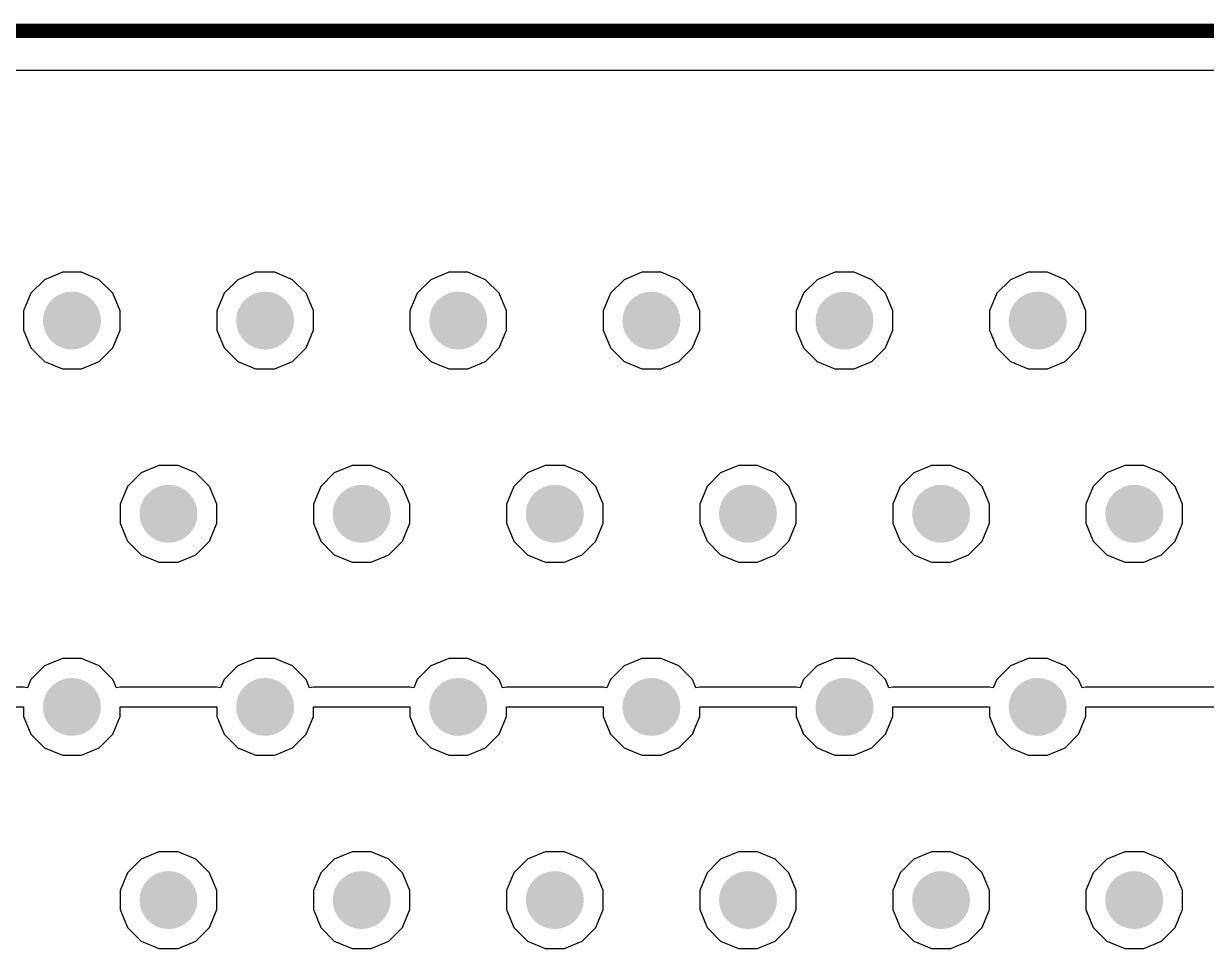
# Model space of a CAD drawing. Header units: inches. Extents: x 0 to 110, y 0 to 95.
# Drawn here: x 60.25 to 72.5, y 85.5 to 95.08 of the extents above; entities that cross this region are included whole.
import ezdxf

# ---------------------------------------------------------------- set-up
doc = ezdxf.new("R2010")
doc.units = ezdxf.units.IN
for name, color, linetype in [('Board Shape', 56, 'Continuous'), ('Bottom Layer', 5, 'Continuous'), ('Int1', 16, 'Continuous'), ('Int2', 76, 'Continuous'), ('Top Layer', 1, 'Continuous'), ('Via Holes', 16, 'Continuous')]:
    doc.layers.add(name, color=color, linetype=linetype)

msp = doc.modelspace()

# ---------------------------------------------------------------- hatches: boundary and pattern name
at = {"layer": 'Bottom Layer'}
h = msp.add_hatch(color=5, dxfattribs=at)
edge = h.paths.add_edge_path()
edge.add_arc((60.75, 92), 0.3, 0, 360)
h = msp.add_hatch(color=5, dxfattribs=at)
edge = h.paths.add_edge_path()
edge.add_arc((62.75, 92), 0.3, 0, 360)
h = msp.add_hatch(color=5, dxfattribs=at)
edge = h.paths.add_edge_path()
edge.add_arc((64.75, 92), 0.3, 0, 360)
h = msp.add_hatch(color=5, dxfattribs=at)
edge = h.paths.add_edge_path()
edge.add_arc((66.75, 92), 0.3, 0, 360)
h = msp.add_hatch(color=5, dxfattribs=at)
edge = h.paths.add_edge_path()
edge.add_arc((68.75, 92), 0.3, 0, 360)
h = msp.add_hatch(color=5, dxfattribs=at)
edge = h.paths.add_edge_path()
edge.add_arc((70.75, 92), 0.3, 0, 360)
h = msp.add_hatch(color=5, dxfattribs=at)
edge = h.paths.add_edge_path()
edge.add_arc((61.75, 90), 0.3, 0, 360)
h = msp.add_hatch(color=5, dxfattribs=at)
edge = h.paths.add_edge_path()
edge.add_arc((63.75, 90), 0.3, 0, 360)
h = msp.add_hatch(color=5, dxfattribs=at)
edge = h.paths.add_edge_path()
edge.add_arc((65.75, 90), 0.3, 0, 360)
h = msp.add_hatch(color=5, dxfattribs=at)
edge = h.paths.add_edge_path()
edge.add_arc((67.75, 90), 0.3, 0, 360)
h = msp.add_hatch(color=5, dxfattribs=at)
edge = h.paths.add_edge_path()
edge.add_arc((69.75, 90), 0.3, 0, 360)
h = msp.add_hatch(color=5, dxfattribs=at)
edge = h.paths.add_edge_path()
edge.add_arc((71.75, 90), 0.3, 0, 360)
h = msp.add_hatch(color=5, dxfattribs=at)
edge = h.paths.add_edge_path()
edge.add_arc((60.75, 88), 0.3, 0, 360)
h = msp.add_hatch(color=5, dxfattribs=at)
edge = h.paths.add_edge_path()
edge.add_arc((62.75, 88), 0.3, 0, 360)
h = msp.add_hatch(color=5, dxfattribs=at)
edge = h.paths.add_edge_path()
edge.add_arc((64.75, 88), 0.3, 0, 360)
h = msp.add_hatch(color=5, dxfattribs=at)
edge = h.paths.add_edge_path()
edge.add_arc((66.75, 88), 0.3, 0, 360)
h = msp.add_hatch(color=5, dxfattribs=at)
edge = h.paths.add_edge_path()
edge.add_arc((68.75, 88), 0.3, 0, 360)
h = msp.add_hatch(color=5, dxfattribs=at)
edge = h.paths.add_edge_path()
edge.add_arc((70.75, 88), 0.3, 0, 360)
h = msp.add_hatch(color=5, dxfattribs=at)
edge = h.paths.add_edge_path()
edge.add_arc((61.75, 86), 0.3, 0, 360)
h = msp.add_hatch(color=5, dxfattribs=at)
edge = h.paths.add_edge_path()
edge.add_arc((63.75, 86), 0.3, 0, 360)
h = msp.add_hatch(color=5, dxfattribs=at)
edge = h.paths.add_edge_path()
edge.add_arc((65.75, 86), 0.3, 0, 360)
h = msp.add_hatch(color=5, dxfattribs=at)
edge = h.paths.add_edge_path()
edge.add_arc((67.75, 86), 0.3, 0, 360)
h = msp.add_hatch(color=5, dxfattribs=at)
edge = h.paths.add_edge_path()
edge.add_arc((69.75, 86), 0.3, 0, 360)
h = msp.add_hatch(color=5, dxfattribs=at)
edge = h.paths.add_edge_path()
edge.add_arc((71.75, 86), 0.3, 0, 360)
at = {"layer": 'Int1'}
h = msp.add_hatch(color=16, dxfattribs=at)
edge = h.paths.add_edge_path()
edge.add_arc((60.75, 92), 0.3, 0, 360)
h = msp.add_hatch(color=16, dxfattribs=at)
edge = h.paths.add_edge_path()
edge.add_arc((62.75, 92), 0.3, 0, 360)
h = msp.add_hatch(color=16, dxfattribs=at)
edge = h.paths.add_edge_path()
edge.add_arc((64.75, 92), 0.3, 0, 360)
h = msp.add_hatch(color=16, dxfattribs=at)
edge = h.paths.add_edge_path()
edge.add_arc((66.75, 92), 0.3, 0, 360)
h = msp.add_hatch(color=16, dxfattribs=at)
edge = h.paths.add_edge_path()
edge.add_arc((68.75, 92), 0.3, 0, 360)
h = msp.add_hatch(color=16, dxfattribs=at)
edge = h.paths.add_edge_path()
edge.add_arc((70.75, 92), 0.3, 0, 360)
h = msp.add_hatch(color=16, dxfattribs=at)
edge = h.paths.add_edge_path()
edge.add_arc((61.75, 90), 0.3, 0, 360)
h = msp.add_hatch(color=16, dxfattribs=at)
edge = h.paths.add_edge_path()
edge.add_arc((63.75, 90), 0.3, 0, 360)
h = msp.add_hatch(color=16, dxfattribs=at)
edge = h.paths.add_edge_path()
edge.add_arc((65.75, 90), 0.3, 0, 360)
h = msp.add_hatch(color=16, dxfattribs=at)
edge = h.paths.add_edge_path()
edge.add_arc((67.75, 90), 0.3, 0, 360)
h = msp.add_hatch(color=16, dxfattribs=at)
edge = h.paths.add_edge_path()
edge.add_arc((69.75, 90), 0.3, 0, 360)
h = msp.add_hatch(color=16, dxfattribs=at)
edge = h.paths.add_edge_path()
edge.add_arc((71.75, 90), 0.3, 0, 360)
h = msp.add_hatch(color=16, dxfattribs=at)
edge = h.paths.add_edge_path()
edge.add_arc((60.75, 88), 0.3, 0, 360)
h = msp.add_hatch(color=16, dxfattribs=at)
edge = h.paths.add_edge_path()
edge.add_arc((62.75, 88), 0.3, 0, 360)
h = msp.add_hatch(color=16, dxfattribs=at)
edge = h.paths.add_edge_path()
edge.add_arc((64.75, 88), 0.3, 0, 360)
h = msp.add_hatch(color=16, dxfattribs=at)
edge = h.paths.add_edge_path()
edge.add_arc((66.75, 88), 0.3, 0, 360)
h = msp.add_hatch(color=16, dxfattribs=at)
edge = h.paths.add_edge_path()
edge.add_arc((68.75, 88), 0.3, 0, 360)
h = msp.add_hatch(color=16, dxfattribs=at)
edge = h.paths.add_edge_path()
edge.add_arc((70.75, 88), 0.3, 0, 360)
h = msp.add_hatch(color=16, dxfattribs=at)
edge = h.paths.add_edge_path()
edge.add_arc((61.75, 86), 0.3, 0, 360)
h = msp.add_hatch(color=16, dxfattribs=at)
edge = h.paths.add_edge_path()
edge.add_arc((63.75, 86), 0.3, 0, 360)
h = msp.add_hatch(color=16, dxfattribs=at)
edge = h.paths.add_edge_path()
edge.add_arc((65.75, 86), 0.3, 0, 360)
h = msp.add_hatch(color=16, dxfattribs=at)
edge = h.paths.add_edge_path()
edge.add_arc((67.75, 86), 0.3, 0, 360)
h = msp.add_hatch(color=16, dxfattribs=at)
edge = h.paths.add_edge_path()
edge.add_arc((69.75, 86), 0.3, 0, 360)
h = msp.add_hatch(color=16, dxfattribs=at)
edge = h.paths.add_edge_path()
edge.add_arc((71.75, 86), 0.3, 0, 360)
at = {"layer": 'Int2'}
h = msp.add_hatch(color=76, dxfattribs=at)
edge = h.paths.add_edge_path()
edge.add_arc((60.75, 92), 0.3, 0, 360)
h = msp.add_hatch(color=76, dxfattribs=at)
edge = h.paths.add_edge_path()
edge.add_arc((62.75, 92), 0.3, 0, 360)
h = msp.add_hatch(color=76, dxfattribs=at)
edge = h.paths.add_edge_path()
edge.add_arc((64.75, 92), 0.3, 0, 360)
h = msp.add_hatch(color=76, dxfattribs=at)
edge = h.paths.add_edge_path()
edge.add_arc((66.75, 92), 0.3, 0, 360)
h = msp.add_hatch(color=76, dxfattribs=at)
edge = h.paths.add_edge_path()
edge.add_arc((68.75, 92), 0.3, 0, 360)
h = msp.add_hatch(color=76, dxfattribs=at)
edge = h.paths.add_edge_path()
edge.add_arc((70.75, 92), 0.3, 0, 360)
h = msp.add_hatch(color=76, dxfattribs=at)
edge = h.paths.add_edge_path()
edge.add_arc((61.75, 90), 0.3, 0, 360)
h = msp.add_hatch(color=76, dxfattribs=at)
edge = h.paths.add_edge_path()
edge.add_arc((63.75, 90), 0.3, 0, 360)
h = msp.add_hatch(color=76, dxfattribs=at)
edge = h.paths.add_edge_path()
edge.add_arc((65.75, 90), 0.3, 0, 360)
h = msp.add_hatch(color=76, dxfattribs=at)
edge = h.paths.add_edge_path()
edge.add_arc((67.75, 90), 0.3, 0, 360)
h = msp.add_hatch(color=76, dxfattribs=at)
edge = h.paths.add_edge_path()
edge.add_arc((69.75, 90), 0.3, 0, 360)
h = msp.add_hatch(color=76, dxfattribs=at)
edge = h.paths.add_edge_path()
edge.add_arc((71.75, 90), 0.3, 0, 360)
h = msp.add_hatch(color=76, dxfattribs=at)
edge = h.paths.add_edge_path()
edge.add_arc((60.75, 88), 0.3, 0, 360)
h = msp.add_hatch(color=76, dxfattribs=at)
edge = h.paths.add_edge_path()
edge.add_arc((62.75, 88), 0.3, 0, 360)
h = msp.add_hatch(color=76, dxfattribs=at)
edge = h.paths.add_edge_path()
edge.add_arc((64.75, 88), 0.3, 0, 360)
h = msp.add_hatch(color=76, dxfattribs=at)
edge = h.paths.add_edge_path()
edge.add_arc((66.75, 88), 0.3, 0, 360)
h = msp.add_hatch(color=76, dxfattribs=at)
edge = h.paths.add_edge_path()
edge.add_arc((68.75, 88), 0.3, 0, 360)
h = msp.add_hatch(color=76, dxfattribs=at)
edge = h.paths.add_edge_path()
edge.add_arc((70.75, 88), 0.3, 0, 360)
h = msp.add_hatch(color=76, dxfattribs=at)
edge = h.paths.add_edge_path()
edge.add_arc((61.75, 86), 0.3, 0, 360)
h = msp.add_hatch(color=76, dxfattribs=at)
edge = h.paths.add_edge_path()
edge.add_arc((63.75, 86), 0.3, 0, 360)
h = msp.add_hatch(color=76, dxfattribs=at)
edge = h.paths.add_edge_path()
edge.add_arc((65.75, 86), 0.3, 0, 360)
h = msp.add_hatch(color=76, dxfattribs=at)
edge = h.paths.add_edge_path()
edge.add_arc((67.75, 86), 0.3, 0, 360)
h = msp.add_hatch(color=76, dxfattribs=at)
edge = h.paths.add_edge_path()
edge.add_arc((69.75, 86), 0.3, 0, 360)
h = msp.add_hatch(color=76, dxfattribs=at)
edge = h.paths.add_edge_path()
edge.add_arc((71.75, 86), 0.3, 0, 360)
at = {"layer": 'Top Layer'}
h = msp.add_hatch(color=1, dxfattribs=at)
edge = h.paths.add_edge_path()
edge.add_arc((60.75, 92), 0.3, 0, 360)
h = msp.add_hatch(color=1, dxfattribs=at)
edge = h.paths.add_edge_path()
edge.add_arc((62.75, 92), 0.3, 0, 360)
h = msp.add_hatch(color=1, dxfattribs=at)
edge = h.paths.add_edge_path()
edge.add_arc((64.75, 92), 0.3, 0, 360)
h = msp.add_hatch(color=1, dxfattribs=at)
edge = h.paths.add_edge_path()
edge.add_arc((66.75, 92), 0.3, 0, 360)
h = msp.add_hatch(color=1, dxfattribs=at)
edge = h.paths.add_edge_path()
edge.add_arc((68.75, 92), 0.3, 0, 360)
h = msp.add_hatch(color=1, dxfattribs=at)
edge = h.paths.add_edge_path()
edge.add_arc((70.75, 92), 0.3, 0, 360)
h = msp.add_hatch(color=1, dxfattribs=at)
edge = h.paths.add_edge_path()
edge.add_arc((61.75, 90), 0.3, 0, 360)
h = msp.add_hatch(color=1, dxfattribs=at)
edge = h.paths.add_edge_path()
edge.add_arc((63.75, 90), 0.3, 0, 360)
h = msp.add_hatch(color=1, dxfattribs=at)
edge = h.paths.add_edge_path()
edge.add_arc((65.75, 90), 0.3, 0, 360)
h = msp.add_hatch(color=1, dxfattribs=at)
edge = h.paths.add_edge_path()
edge.add_arc((67.75, 90), 0.3, 0, 360)
h = msp.add_hatch(color=1, dxfattribs=at)
edge = h.paths.add_edge_path()
edge.add_arc((69.75, 90), 0.3, 0, 360)
h = msp.add_hatch(color=1, dxfattribs=at)
edge = h.paths.add_edge_path()
edge.add_arc((71.75, 90), 0.3, 0, 360)
h = msp.add_hatch(color=1, dxfattribs=at)
edge = h.paths.add_edge_path()
edge.add_arc((60.75, 88), 0.3, 0, 360)
h = msp.add_hatch(color=1, dxfattribs=at)
edge = h.paths.add_edge_path()
edge.add_arc((62.75, 88), 0.3, 0, 360)
h = msp.add_hatch(color=1, dxfattribs=at)
edge = h.paths.add_edge_path()
edge.add_arc((64.75, 88), 0.3, 0, 360)
h = msp.add_hatch(color=1, dxfattribs=at)
edge = h.paths.add_edge_path()
edge.add_arc((66.75, 88), 0.3, 0, 360)
h = msp.add_hatch(color=1, dxfattribs=at)
edge = h.paths.add_edge_path()
edge.add_arc((68.75, 88), 0.3, 0, 360)
h = msp.add_hatch(color=1, dxfattribs=at)
edge = h.paths.add_edge_path()
edge.add_arc((70.75, 88), 0.3, 0, 360)
h = msp.add_hatch(color=1, dxfattribs=at)
edge = h.paths.add_edge_path()
edge.add_arc((61.75, 86), 0.3, 0, 360)
h = msp.add_hatch(color=1, dxfattribs=at)
edge = h.paths.add_edge_path()
edge.add_arc((63.75, 86), 0.3, 0, 360)
h = msp.add_hatch(color=1, dxfattribs=at)
edge = h.paths.add_edge_path()
edge.add_arc((65.75, 86), 0.3, 0, 360)
h = msp.add_hatch(color=1, dxfattribs=at)
edge = h.paths.add_edge_path()
edge.add_arc((67.75, 86), 0.3, 0, 360)
h = msp.add_hatch(color=1, dxfattribs=at)
edge = h.paths.add_edge_path()
edge.add_arc((69.75, 86), 0.3, 0, 360)
h = msp.add_hatch(color=1, dxfattribs=at)
edge = h.paths.add_edge_path()
edge.add_arc((71.75, 86), 0.3, 0, 360)
at = {"layer": 'Via Holes'}
h = msp.add_hatch(color=7, dxfattribs=at)
edge = h.paths.add_edge_path()
edge.add_arc((60.75, 92), 0.15, 0, 360)
h = msp.add_hatch(color=7, dxfattribs=at)
edge = h.paths.add_edge_path()
edge.add_arc((62.75, 92), 0.15, 0, 360)
h = msp.add_hatch(color=7, dxfattribs=at)
edge = h.paths.add_edge_path()
edge.add_arc((64.75, 92), 0.15, 0, 360)
h = msp.add_hatch(color=7, dxfattribs=at)
edge = h.paths.add_edge_path()
edge.add_arc((66.75, 92), 0.15, 0, 360)
h = msp.add_hatch(color=7, dxfattribs=at)
edge = h.paths.add_edge_path()
edge.add_arc((68.75, 92), 0.15, 0, 360)
h = msp.add_hatch(color=7, dxfattribs=at)
edge = h.paths.add_edge_path()
edge.add_arc((70.75, 92), 0.15, 0, 360)
h = msp.add_hatch(color=7, dxfattribs=at)
edge = h.paths.add_edge_path()
edge.add_arc((61.75, 90), 0.15, 0, 360)
h = msp.add_hatch(color=7, dxfattribs=at)
edge = h.paths.add_edge_path()
edge.add_arc((63.75, 90), 0.15, 0, 360)
h = msp.add_hatch(color=7, dxfattribs=at)
edge = h.paths.add_edge_path()
edge.add_arc((65.75, 90), 0.15, 0, 360)
h = msp.add_hatch(color=7, dxfattribs=at)
edge = h.paths.add_edge_path()
edge.add_arc((67.75, 90), 0.15, 0, 360)
h = msp.add_hatch(color=7, dxfattribs=at)
edge = h.paths.add_edge_path()
edge.add_arc((69.75, 90), 0.15, 0, 360)
h = msp.add_hatch(color=7, dxfattribs=at)
edge = h.paths.add_edge_path()
edge.add_arc((71.75, 90), 0.15, 0, 360)
h = msp.add_hatch(color=7, dxfattribs=at)
edge = h.paths.add_edge_path()
edge.add_arc((60.75, 88), 0.15, 0, 360)
h = msp.add_hatch(color=7, dxfattribs=at)
edge = h.paths.add_edge_path()
edge.add_arc((62.75, 88), 0.15, 0, 360)
h = msp.add_hatch(color=7, dxfattribs=at)
edge = h.paths.add_edge_path()
edge.add_arc((64.75, 88), 0.15, 0, 360)
h = msp.add_hatch(color=7, dxfattribs=at)
edge = h.paths.add_edge_path()
edge.add_arc((66.75, 88), 0.15, 0, 360)
h = msp.add_hatch(color=7, dxfattribs=at)
edge = h.paths.add_edge_path()
edge.add_arc((68.75, 88), 0.15, 0, 360)
h = msp.add_hatch(color=7, dxfattribs=at)
edge = h.paths.add_edge_path()
edge.add_arc((70.75, 88), 0.15, 0, 360)
h = msp.add_hatch(color=7, dxfattribs=at)
edge = h.paths.add_edge_path()
edge.add_arc((61.75, 86), 0.15, 0, 360)
h = msp.add_hatch(color=7, dxfattribs=at)
edge = h.paths.add_edge_path()
edge.add_arc((63.75, 86), 0.15, 0, 360)
h = msp.add_hatch(color=7, dxfattribs=at)
edge = h.paths.add_edge_path()
edge.add_arc((65.75, 86), 0.15, 0, 360)
h = msp.add_hatch(color=7, dxfattribs=at)
edge = h.paths.add_edge_path()
edge.add_arc((67.75, 86), 0.15, 0, 360)
h = msp.add_hatch(color=7, dxfattribs=at)
edge = h.paths.add_edge_path()
edge.add_arc((69.75, 86), 0.15, 0, 360)
h = msp.add_hatch(color=7, dxfattribs=at)
edge = h.paths.add_edge_path()
edge.add_arc((71.75, 86), 0.15, 0, 360)

# ---------------------------------------------------------------- linework, layer by layer
at = {"layer": 'Board Shape'}
msp.add_lwpolyline([(2, 95, 0.15, 0.15, 0), (89.072, 95, 0.15, 0.15, 0)], format="xyseb", dxfattribs=at)
at = {"layer": 'Int1'}
for p, q in [((2, 94.592), (89.072, 94.592)), ((60.651, 92.5), (60.467, 92.424)), ((60.85, 92.5), (60.651, 92.5)), ((61.033, 92.424), (60.85, 92.5)), ((62.651, 92.5), (62.467, 92.424)), ((62.85, 92.5), (62.651, 92.5)), ((63.033, 92.424), (62.85, 92.5)), ((64.651, 92.5), (64.467, 92.424)), ((64.85, 92.5), (64.651, 92.5)), ((65.033, 92.424), (64.85, 92.5)), ((66.651, 92.5), (66.467, 92.424)), ((66.85, 92.5), (66.651, 92.5)), ((67.033, 92.424), (66.85, 92.5)), ((68.651, 92.5), (68.467, 92.424)), ((68.85, 92.5), (68.651, 92.5)), ((69.033, 92.424), (68.85, 92.5)), ((70.651, 92.5), (70.467, 92.424)), ((70.85, 92.5), (70.651, 92.5)), ((71.033, 92.424), (70.85, 92.5)), ((60.467, 92.424), (60.326, 92.283)), ((61.174, 92.283), (61.033, 92.424)), ((62.467, 92.424), (62.326, 92.283)), ((63.174, 92.283), (63.033, 92.424)), ((64.467, 92.424), (64.326, 92.283)), ((65.174, 92.283), (65.033, 92.424)), ((66.467, 92.424), (66.326, 92.283)), ((67.174, 92.283), (67.033, 92.424)), ((68.467, 92.424), (68.326, 92.283)), ((69.174, 92.283), (69.033, 92.424)), ((70.467, 92.424), (70.326, 92.283)), ((71.174, 92.283), (71.033, 92.424)), ((60.326, 92.283), (60.25, 92.1)), ((61.25, 92.1), (61.174, 92.283)), ((62.326, 92.283), (62.25, 92.1)), ((63.25, 92.1), (63.174, 92.283)), ((64.326, 92.283), (64.25, 92.1)), ((65.25, 92.1), (65.174, 92.283)), ((66.326, 92.283), (66.25, 92.1)), ((67.25, 92.1), (67.174, 92.283)), ((68.326, 92.283), (68.25, 92.1)), ((69.25, 92.1), (69.174, 92.283)), ((70.326, 92.283), (70.25, 92.1)), ((71.25, 92.1), (71.174, 92.283)), ((60.25, 92.1), (60.25, 91.901)), ((61.25, 91.901), (61.25, 92.1)), ((62.25, 92.1), (62.25, 91.901)), ((63.25, 91.901), (63.25, 92.1)), ((64.25, 92.1), (64.25, 91.901)), ((65.25, 91.901), (65.25, 92.1)), ((66.25, 92.1), (66.25, 91.901)), ((67.25, 91.901), (67.25, 92.1)), ((68.25, 92.1), (68.25, 91.901)), ((69.25, 91.901), (69.25, 92.1)), ((70.25, 92.1), (70.25, 91.901)), ((71.25, 91.901), (71.25, 92.1)), ((60.25, 91.901), (60.326, 91.717)), ((61.174, 91.717), (61.25, 91.901)), ((62.25, 91.901), (62.326, 91.717)), ((63.174, 91.717), (63.25, 91.901)), ((64.25, 91.901), (64.326, 91.717)), ((65.174, 91.717), (65.25, 91.901)), ((66.25, 91.901), (66.326, 91.717)), ((67.174, 91.717), (67.25, 91.901)), ((68.25, 91.901), (68.326, 91.717)), ((69.174, 91.717), (69.25, 91.901)), ((70.25, 91.901), (70.326, 91.717)), ((71.174, 91.717), (71.25, 91.901)), ((60.326, 91.717), (60.467, 91.576)), ((61.033, 91.576), (61.174, 91.717)), ((62.326, 91.717), (62.467, 91.576)), ((63.033, 91.576), (63.174, 91.717)), ((64.326, 91.717), (64.467, 91.576)), ((65.033, 91.576), (65.174, 91.717)), ((66.326, 91.717), (66.467, 91.576)), ((67.033, 91.576), (67.174, 91.717)), ((68.326, 91.717), (68.467, 91.576)), ((69.033, 91.576), (69.174, 91.717)), ((70.326, 91.717), (70.467, 91.576)), ((71.033, 91.576), (71.174, 91.717)), ((60.467, 91.576), (60.651, 91.5)), ((60.651, 91.5), (60.85, 91.5)), ((60.85, 91.5), (61.033, 91.576)), ((62.467, 91.576), (62.651, 91.5)), ((62.651, 91.5), (62.85, 91.5)), ((62.85, 91.5), (63.033, 91.576)), ((64.467, 91.576), (64.651, 91.5)), ((64.651, 91.5), (64.85, 91.5)), ((64.85, 91.5), (65.033, 91.576)), ((66.467, 91.576), (66.651, 91.5)), ((66.651, 91.5), (66.85, 91.5)), ((66.85, 91.5), (67.033, 91.576)), ((68.467, 91.576), (68.651, 91.5)), ((68.651, 91.5), (68.85, 91.5)), ((68.85, 91.5), (69.033, 91.576)), ((70.467, 91.576), (70.651, 91.5)), ((70.651, 91.5), (70.85, 91.5)), ((70.85, 91.5), (71.033, 91.576)), ((61.467, 90.424), (61.326, 90.283)), ((61.651, 90.5), (61.467, 90.424)), ((61.85, 90.5), (61.651, 90.5)), ((62.033, 90.424), (61.85, 90.5)), ((62.174, 90.283), (62.033, 90.424)), ((63.467, 90.424), (63.326, 90.283)), ((63.651, 90.5), (63.467, 90.424)), ((63.85, 90.5), (63.651, 90.5)), ((64.033, 90.424), (63.85, 90.5)), ((64.174, 90.283), (64.033, 90.424)), ((65.467, 90.424), (65.326, 90.283)), ((65.651, 90.5), (65.467, 90.424)), ((65.85, 90.5), (65.651, 90.5)), ((66.033, 90.424), (65.85, 90.5)), ((66.174, 90.283), (66.033, 90.424)), ((67.467, 90.424), (67.326, 90.283)), ((67.651, 90.5), (67.467, 90.424)), ((67.85, 90.5), (67.651, 90.5)), ((68.033, 90.424), (67.85, 90.5)), ((68.174, 90.283), (68.033, 90.424)), ((69.467, 90.424), (69.326, 90.283)), ((69.651, 90.5), (69.467, 90.424)), ((69.85, 90.5), (69.651, 90.5)), ((70.033, 90.424), (69.85, 90.5)), ((70.174, 90.283), (70.033, 90.424)), ((71.467, 90.424), (71.326, 90.283)), ((71.651, 90.5), (71.467, 90.424)), ((71.85, 90.5), (71.651, 90.5)), ((72.033, 90.424), (71.85, 90.5)), ((72.174, 90.283), (72.033, 90.424)), ((61.326, 90.283), (61.25, 90.1)), ((62.25, 90.1), (62.174, 90.283)), ((63.326, 90.283), (63.25, 90.1)), ((64.25, 90.1), (64.174, 90.283)), ((65.326, 90.283), (65.25, 90.1)), ((66.25, 90.1), (66.174, 90.283)), ((67.326, 90.283), (67.25, 90.1)), ((68.25, 90.1), (68.174, 90.283)), ((69.326, 90.283), (69.25, 90.1)), ((70.25, 90.1), (70.174, 90.283)), ((71.326, 90.283), (71.25, 90.1)), ((72.25, 90.1), (72.174, 90.283)), ((61.25, 90.1), (61.25, 89.901)), ((62.25, 89.901), (62.25, 90.1)), ((63.25, 90.1), (63.25, 89.901)), ((64.25, 89.901), (64.25, 90.1)), ((65.25, 90.1), (65.25, 89.901)), ((66.25, 89.901), (66.25, 90.1)), ((67.25, 90.1), (67.25, 89.901)), ((68.25, 89.901), (68.25, 90.1)), ((69.25, 90.1), (69.25, 89.901)), ((70.25, 89.901), (70.25, 90.1)), ((71.25, 90.1), (71.25, 89.901)), ((72.25, 89.901), (72.25, 90.1)), ((61.25, 89.901), (61.326, 89.717)), ((62.174, 89.717), (62.25, 89.901)), ((63.25, 89.901), (63.326, 89.717)), ((64.174, 89.717), (64.25, 89.901)), ((65.25, 89.901), (65.326, 89.717)), ((66.174, 89.717), (66.25, 89.901)), ((67.25, 89.901), (67.326, 89.717)), ((68.174, 89.717), (68.25, 89.901)), ((69.25, 89.901), (69.326, 89.717)), ((70.174, 89.717), (70.25, 89.901)), ((71.25, 89.901), (71.326, 89.717)), ((72.174, 89.717), (72.25, 89.901)), ((61.326, 89.717), (61.467, 89.576)), ((62.033, 89.576), (62.174, 89.717)), ((63.326, 89.717), (63.467, 89.576)), ((64.033, 89.576), (64.174, 89.717)), ((65.326, 89.717), (65.467, 89.576)), ((66.033, 89.576), (66.174, 89.717)), ((67.326, 89.717), (67.467, 89.576)), ((68.033, 89.576), (68.174, 89.717)), ((69.326, 89.717), (69.467, 89.576)), ((70.033, 89.576), (70.174, 89.717)), ((71.326, 89.717), (71.467, 89.576)), ((72.033, 89.576), (72.174, 89.717)), ((61.467, 89.576), (61.651, 89.5)), ((61.85, 89.5), (62.033, 89.576)), ((63.467, 89.576), (63.651, 89.5)), ((63.85, 89.5), (64.033, 89.576)), ((65.467, 89.576), (65.651, 89.5)), ((65.85, 89.5), (66.033, 89.576)), ((67.467, 89.576), (67.651, 89.5)), ((67.85, 89.5), (68.033, 89.576)), ((69.467, 89.576), (69.651, 89.5)), ((69.85, 89.5), (70.033, 89.576)), ((71.467, 89.576), (71.651, 89.5)), ((71.85, 89.5), (72.033, 89.576)), ((61.651, 89.5), (61.85, 89.5)), ((63.651, 89.5), (63.85, 89.5)), ((65.651, 89.5), (65.85, 89.5)), ((67.651, 89.5), (67.85, 89.5)), ((69.651, 89.5), (69.85, 89.5)), ((71.651, 89.5), (71.85, 89.5)), ((60.467, 88.424), (60.326, 88.283)), ((60.651, 88.5), (60.467, 88.424)), ((60.85, 88.5), (60.651, 88.5)), ((61.033, 88.424), (60.85, 88.5)), ((61.174, 88.283), (61.033, 88.424)), ((62.467, 88.424), (62.326, 88.283)), ((62.651, 88.5), (62.467, 88.424)), ((62.85, 88.5), (62.651, 88.5)), ((63.033, 88.424), (62.85, 88.5)), ((63.174, 88.283), (63.033, 88.424)), ((64.467, 88.424), (64.326, 88.283)), ((64.651, 88.5), (64.467, 88.424)), ((64.85, 88.5), (64.651, 88.5)), ((65.033, 88.424), (64.85, 88.5)), ((65.174, 88.283), (65.033, 88.424)), ((66.467, 88.424), (66.326, 88.283)), ((66.651, 88.5), (66.467, 88.424)), ((66.85, 88.5), (66.651, 88.5)), ((67.033, 88.424), (66.85, 88.5)), ((67.174, 88.283), (67.033, 88.424)), ((68.467, 88.424), (68.326, 88.283)), ((68.651, 88.5), (68.467, 88.424)), ((68.85, 88.5), (68.651, 88.5)), ((69.033, 88.424), (68.85, 88.5)), ((69.174, 88.283), (69.033, 88.424)), ((70.467, 88.424), (70.326, 88.283)), ((70.651, 88.5), (70.467, 88.424)), ((70.85, 88.5), (70.651, 88.5)), ((71.033, 88.424), (70.85, 88.5)), ((71.174, 88.283), (71.033, 88.424)), ((60.25, 88.204), (59.25, 88.204)), ((60.29, 88.196), (60.25, 88.204)), ((60.326, 88.283), (60.29, 88.196)), ((61.21, 88.196), (61.174, 88.283)), ((61.25, 88.204), (61.21, 88.196)), ((62.25, 88.204), (61.25, 88.204)), ((62.29, 88.196), (62.25, 88.204)), ((62.326, 88.283), (62.29, 88.196)), ((63.21, 88.196), (63.174, 88.283)), ((63.25, 88.204), (63.21, 88.196)), ((64.25, 88.204), (63.25, 88.204)), ((64.29, 88.196), (64.25, 88.204)), ((64.326, 88.283), (64.29, 88.196)), ((65.21, 88.196), (65.174, 88.283)), ((65.25, 88.204), (65.21, 88.196)), ((66.25, 88.204), (65.25, 88.204)), ((66.29, 88.196), (66.25, 88.204)), ((66.326, 88.283), (66.29, 88.196)), ((67.21, 88.196), (67.174, 88.283)), ((67.25, 88.204), (67.21, 88.196)), ((68.25, 88.204), (67.25, 88.204)), ((68.29, 88.196), (68.25, 88.204)), ((68.326, 88.283), (68.29, 88.196)), ((69.21, 88.196), (69.174, 88.283)), ((69.25, 88.204), (69.21, 88.196)), ((70.25, 88.204), (69.25, 88.204)), ((70.29, 88.196), (70.25, 88.204)), ((70.326, 88.283), (70.29, 88.196)), ((71.21, 88.196), (71.174, 88.283)), ((71.25, 88.204), (71.21, 88.196)), ((85.414, 88.204), (71.25, 88.204)), ((59.25, 88), (60.25, 88)), ((60.25, 88), (60.25, 87.901)), ((61.25, 87.901), (61.25, 88)), ((61.25, 88), (62.25, 88)), ((62.25, 88), (62.25, 87.901)), ((63.25, 87.901), (63.25, 88)), ((63.25, 88), (64.25, 88)), ((64.25, 88), (64.25, 87.901)), ((65.25, 87.901), (65.25, 88)), ((65.25, 88), (66.25, 88)), ((66.25, 88), (66.25, 87.901)), ((67.25, 87.901), (67.25, 88)), ((67.25, 88), (68.25, 88)), ((68.25, 88), (68.25, 87.901)), ((69.25, 87.901), (69.25, 88)), ((69.25, 88), (70.25, 88)), ((70.25, 88), (70.25, 87.901)), ((71.25, 87.901), (71.25, 88)), ((71.25, 88), (85.414, 88)), ((60.25, 87.901), (60.326, 87.717)), ((61.174, 87.717), (61.25, 87.901)), ((62.25, 87.901), (62.326, 87.717)), ((63.174, 87.717), (63.25, 87.901)), ((64.25, 87.901), (64.326, 87.717)), ((65.174, 87.717), (65.25, 87.901)), ((66.25, 87.901), (66.326, 87.717)), ((67.174, 87.717), (67.25, 87.901)), ((68.25, 87.901), (68.326, 87.717)), ((69.174, 87.717), (69.25, 87.901)), ((70.25, 87.901), (70.326, 87.717)), ((71.174, 87.717), (71.25, 87.901)), ((60.326, 87.717), (60.467, 87.576)), ((61.033, 87.576), (61.174, 87.717)), ((62.326, 87.717), (62.467, 87.576)), ((63.033, 87.576), (63.174, 87.717)), ((64.326, 87.717), (64.467, 87.576)), ((65.033, 87.576), (65.174, 87.717)), ((66.326, 87.717), (66.467, 87.576)), ((67.033, 87.576), (67.174, 87.717)), ((68.326, 87.717), (68.467, 87.576)), ((69.033, 87.576), (69.174, 87.717)), ((70.326, 87.717), (70.467, 87.576)), ((71.033, 87.576), (71.174, 87.717)), ((60.467, 87.576), (60.651, 87.5)), ((60.85, 87.5), (61.033, 87.576)), ((62.467, 87.576), (62.651, 87.5)), ((62.85, 87.5), (63.033, 87.576)), ((64.467, 87.576), (64.651, 87.5)), ((64.85, 87.5), (65.033, 87.576)), ((66.467, 87.576), (66.651, 87.5)), ((66.85, 87.5), (67.033, 87.576)), ((68.467, 87.576), (68.651, 87.5)), ((68.85, 87.5), (69.033, 87.576)), ((70.467, 87.576), (70.651, 87.5)), ((70.85, 87.5), (71.033, 87.576)), ((60.651, 87.5), (60.85, 87.5)), ((62.651, 87.5), (62.85, 87.5)), ((64.651, 87.5), (64.85, 87.5)), ((66.651, 87.5), (66.85, 87.5)), ((68.651, 87.5), (68.85, 87.5)), ((70.651, 87.5), (70.85, 87.5)), ((61.651, 86.5), (61.467, 86.424)), ((61.85, 86.5), (61.651, 86.5)), ((62.033, 86.424), (61.85, 86.5)), ((63.651, 86.5), (63.467, 86.424)), ((63.85, 86.5), (63.651, 86.5)), ((64.033, 86.424), (63.85, 86.5)), ((65.651, 86.5), (65.467, 86.424)), ((65.85, 86.5), (65.651, 86.5)), ((66.033, 86.424), (65.85, 86.5)), ((67.651, 86.5), (67.467, 86.424)), ((67.85, 86.5), (67.651, 86.5)), ((68.033, 86.424), (67.85, 86.5)), ((69.651, 86.5), (69.467, 86.424)), ((69.85, 86.5), (69.651, 86.5)), ((70.033, 86.424), (69.85, 86.5)), ((71.651, 86.5), (71.467, 86.424)), ((71.85, 86.5), (71.651, 86.5)), ((72.033, 86.424), (71.85, 86.5)), ((61.467, 86.424), (61.326, 86.283)), ((62.174, 86.283), (62.033, 86.424)), ((63.467, 86.424), (63.326, 86.283)), ((64.174, 86.283), (64.033, 86.424)), ((65.467, 86.424), (65.326, 86.283)), ((66.174, 86.283), (66.033, 86.424)), ((67.467, 86.424), (67.326, 86.283)), ((68.174, 86.283), (68.033, 86.424)), ((69.467, 86.424), (69.326, 86.283)), ((70.174, 86.283), (70.033, 86.424)), ((71.467, 86.424), (71.326, 86.283)), ((72.174, 86.283), (72.033, 86.424)), ((61.326, 86.283), (61.25, 86.1)), ((62.25, 86.1), (62.174, 86.283)), ((63.326, 86.283), (63.25, 86.1)), ((64.25, 86.1), (64.174, 86.283)), ((65.326, 86.283), (65.25, 86.1)), ((66.25, 86.1), (66.174, 86.283)), ((67.326, 86.283), (67.25, 86.1)), ((68.25, 86.1), (68.174, 86.283)), ((69.326, 86.283), (69.25, 86.1)), ((70.25, 86.1), (70.174, 86.283)), ((71.326, 86.283), (71.25, 86.1)), ((72.25, 86.1), (72.174, 86.283)), ((61.25, 86.1), (61.25, 85.901)), ((62.25, 85.901), (62.25, 86.1)), ((63.25, 86.1), (63.25, 85.901)), ((64.25, 85.901), (64.25, 86.1)), ((65.25, 86.1), (65.25, 85.901)), ((66.25, 85.901), (66.25, 86.1)), ((67.25, 86.1), (67.25, 85.901)), ((68.25, 85.901), (68.25, 86.1)), ((69.25, 86.1), (69.25, 85.901)), ((70.25, 85.901), (70.25, 86.1)), ((71.25, 86.1), (71.25, 85.901)), ((72.25, 85.901), (72.25, 86.1)), ((61.25, 85.901), (61.326, 85.717)), ((62.174, 85.717), (62.25, 85.901)), ((63.25, 85.901), (63.326, 85.717)), ((64.174, 85.717), (64.25, 85.901)), ((65.25, 85.901), (65.326, 85.717)), ((66.174, 85.717), (66.25, 85.901)), ((67.25, 85.901), (67.326, 85.717)), ((68.174, 85.717), (68.25, 85.901)), ((69.25, 85.901), (69.326, 85.717)), ((70.174, 85.717), (70.25, 85.901)), ((71.25, 85.901), (71.326, 85.717)), ((72.174, 85.717), (72.25, 85.901)), ((61.326, 85.717), (61.467, 85.576)), ((62.033, 85.576), (62.174, 85.717)), ((63.326, 85.717), (63.467, 85.576)), ((64.033, 85.576), (64.174, 85.717)), ((65.326, 85.717), (65.467, 85.576)), ((66.033, 85.576), (66.174, 85.717)), ((67.326, 85.717), (67.467, 85.576)), ((68.033, 85.576), (68.174, 85.717)), ((69.326, 85.717), (69.467, 85.576)), ((70.033, 85.576), (70.174, 85.717)), ((71.326, 85.717), (71.467, 85.576)), ((72.033, 85.576), (72.174, 85.717)), ((61.467, 85.576), (61.651, 85.5)), ((61.651, 85.5), (61.85, 85.5)), ((61.85, 85.5), (62.033, 85.576)), ((63.467, 85.576), (63.651, 85.5)), ((63.651, 85.5), (63.85, 85.5)), ((63.85, 85.5), (64.033, 85.576)), ((65.467, 85.576), (65.651, 85.5)), ((65.651, 85.5), (65.85, 85.5)), ((65.85, 85.5), (66.033, 85.576)), ((67.467, 85.576), (67.651, 85.5)), ((67.651, 85.5), (67.85, 85.5)), ((67.85, 85.5), (68.033, 85.576)), ((69.467, 85.576), (69.651, 85.5)), ((69.651, 85.5), (69.85, 85.5)), ((69.85, 85.5), (70.033, 85.576)), ((71.467, 85.576), (71.651, 85.5)), ((71.651, 85.5), (71.85, 85.5)), ((71.85, 85.5), (72.033, 85.576))]:
    msp.add_line(p, q, dxfattribs=at)
at = {"layer": 'Int2'}
msp.add_line((50.5, 94.592), (89.072, 94.592), dxfattribs=at)
at = {"layer": 'Top Layer'}
msp.add_line((27.025, 94.592), (89.072, 94.592), dxfattribs=at)

doc.saveas('drawing.dxf')
